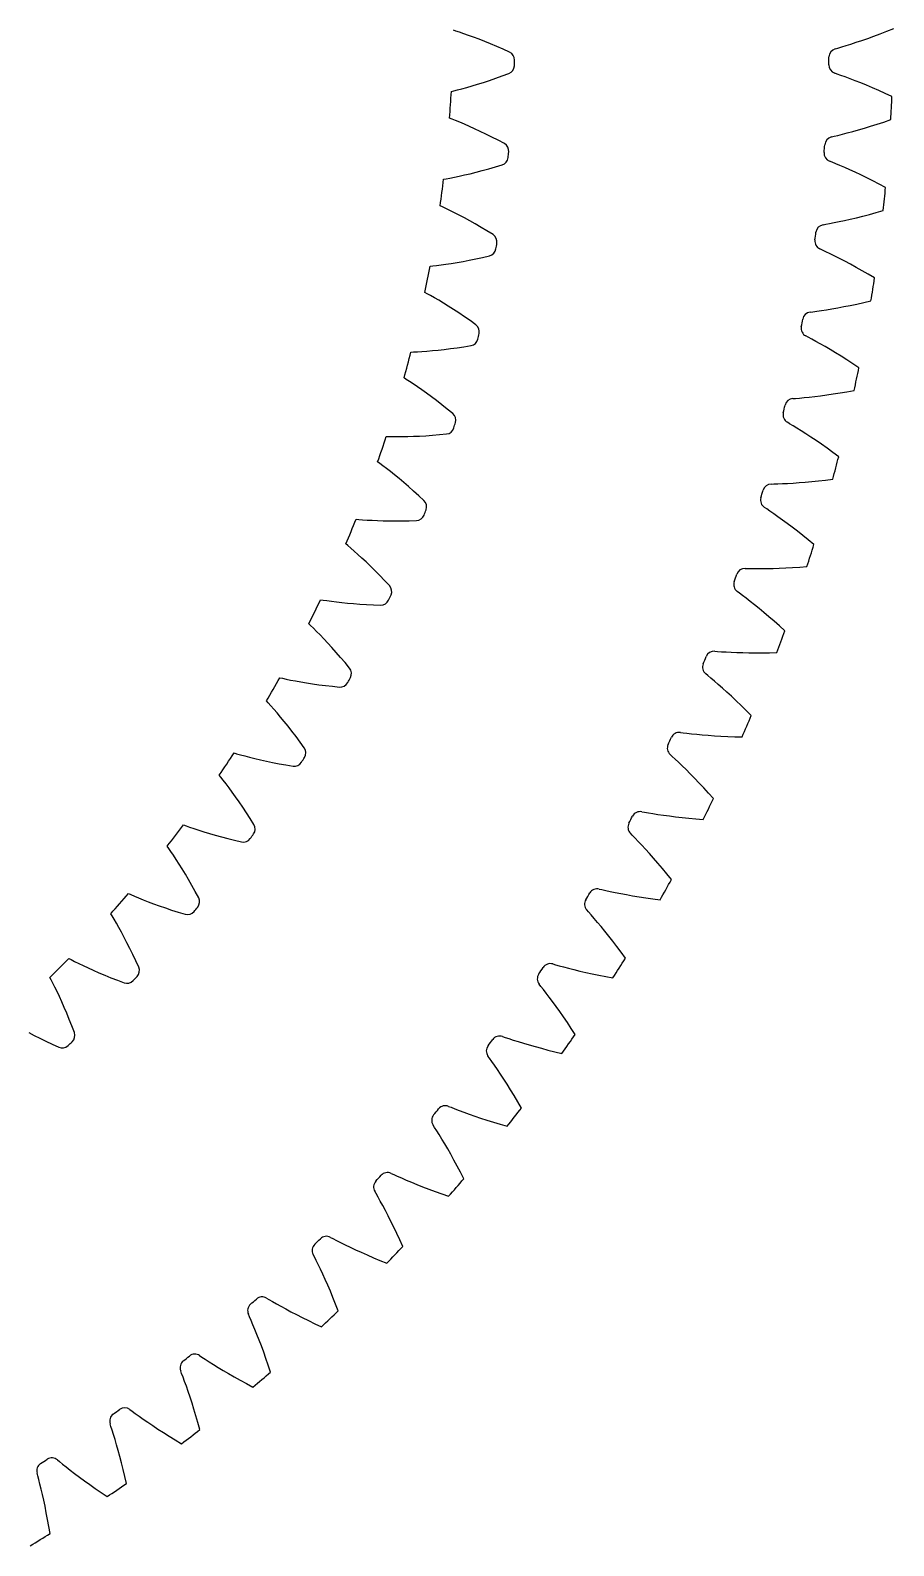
# Model space of a CAD drawing. Header units: millimetres. Extents: x -62 to 62, y -62 to 62.
# Drawn here: x 32.3 to 62.5, y -53.5 to -0.5 of the extents above; entities that cross this region are included whole.
import ezdxf

# ---------------------------------------------------------------- set-up
doc = ezdxf.new("R2010")
doc.units = ezdxf.units.MM

msp = doc.modelspace()

# ---------------------------------------------------------------- linework, layer by layer
at = {"layer": 'thin_ring_external'}
for p, q in [((62.029863, -0.590428), (62.260808, -0.50142)), ((62.260808, -0.50142), (62.498676, -0.406764)), ((60.54507, -1.091153), (60.677562, -1.051751)), ((60.677562, -1.051751), (60.832383, -1.004342)), ((60.832383, -1.004342), (61.003745, -0.95018)), ((61.003745, -0.95018), (61.188548, -0.889822)), ((61.188548, -0.889822), (61.384804, -0.823549)), ((61.384804, -0.823549), (61.591109, -0.751514)), ((61.591109, -0.751514), (61.806405, -0.673795)), ((61.806405, -0.673795), (62.029863, -0.590428)), ((60.454431, -1.118985), (60.54507, -1.091153)), ((60.521807, -2.001737), (60.432707, -1.969314)), ((60.652114, -2.047853), (60.521807, -2.001737)), ((60.804312, -2.103106), (60.652114, -2.047853)), ((60.972686, -2.165947), (60.804312, -2.103106)), ((61.154166, -2.235663), (60.972686, -2.165947)), ((61.346782, -2.31187), (61.154166, -2.235663)), ((61.549139, -2.394345), (61.346782, -2.31187)), ((61.760187, -2.482955), (61.549139, -2.394345)), ((61.979097, -2.577624), (61.760187, -2.482955)), ((62.205195, -2.678307), (61.979097, -2.577624)), ((62.43792, -2.784986), (62.205195, -2.678307)), ((61.918801, -3.756939), (62.153989, -3.67984)), ((62.153989, -3.67984), (62.396381, -3.597453)), ((60.318435, -4.204364), (60.410377, -4.181197)), ((60.410377, -4.181197), (60.544708, -4.148611)), ((60.544708, -4.148611), (60.701748, -4.109169)), ((60.701748, -4.109169), (60.875652, -4.063828)), ((60.875652, -4.063828), (61.063296, -4.012984)), ((61.063296, -4.012984), (61.26268, -3.956819)), ((61.26268, -3.956819), (61.472394, -3.895412)), ((61.472394, -3.895412), (61.691378, -3.828788)), ((61.691378, -3.828788), (61.918801, -3.756939)), ((60.34065, -5.089406), (60.253322, -5.052475)), ((60.468433, -5.142115), (60.34065, -5.089406)), ((60.617611, -5.205067), (60.468433, -5.142115)), ((60.782556, -5.276423), (60.617611, -5.205067)), ((60.960239, -5.355315), (60.782556, -5.276423)), ((61.148713, -5.441257), (60.960239, -5.355315)), ((61.346595, -5.533957), (61.148713, -5.441257)), ((61.552843, -5.633228), (61.346595, -5.533957)), ((61.766633, -5.738951), (61.552843, -5.633228)), ((61.987296, -5.851048), (61.766633, -5.738951)), ((62.21427, -5.969471), (61.987296, -5.851048)), ((61.6462, -6.913649), (61.885018, -6.84866)), ((61.885018, -6.84866), (62.1313, -6.778756)), ((60.025076, -7.278775), (60.118081, -7.260333)), ((60.118081, -7.260333), (60.253901, -7.234649)), ((60.253901, -7.234649), (60.412749, -7.203276)), ((60.412749, -7.203276), (60.588742, -7.166874)), ((60.588742, -7.166874), (60.778737, -7.125678)), ((60.778737, -7.125678), (60.980729, -7.079767)), ((60.980729, -7.079767), (61.193304, -7.029148)), ((61.193304, -7.029148), (61.415405, -6.973792)), ((61.415405, -6.973792), (61.6462, -6.913649)), ((60.002071, -8.163796), (59.916743, -8.122455)), ((60.126996, -8.222961), (60.002071, -8.163796)), ((60.272765, -8.293448), (60.126996, -8.222961)), ((60.433851, -8.373134), (60.272765, -8.293448)), ((60.607275, -8.460995), (60.433851, -8.373134)), ((60.791114, -8.556449), (60.607275, -8.460995)), ((60.984005, -8.659132), (60.791114, -8.556449)), ((61.184915, -8.768805), (60.984005, -8.659132)), ((61.393028, -8.885306), (61.184915, -8.768805)), ((61.607679, -9.008524), (61.393028, -8.885306)), ((61.828311, -9.138381), (61.607679, -9.008524)), ((60.979206, -10.100602), (61.212771, -10.052323)), ((61.212771, -10.052323), (61.454596, -9.999612)), ((61.454596, -9.999612), (61.704126, -9.942375)), ((59.575118, -10.334196), (59.668943, -10.320527)), ((59.668943, -10.320527), (59.805897, -10.301811)), ((59.805897, -10.301811), (59.966141, -10.278591)), ((59.966141, -10.278591), (60.143762, -10.251222)), ((60.143762, -10.251222), (60.335613, -10.219781)), ((60.335613, -10.219781), (60.539686, -10.184244)), ((60.539686, -10.184244), (60.754569, -10.144545)), ((60.754569, -10.144545), (60.979206, -10.100602)), ((59.506953, -11.216888), (59.423847, -11.171244)), ((59.628694, -11.282355), (59.506953, -11.216888)), ((59.770674, -11.360193), (59.628694, -11.282355)), ((59.927481, -11.448), (59.770674, -11.360193)), ((60.096192, -11.544601), (59.927481, -11.448)), ((60.274918, -11.649318), (60.096192, -11.544601)), ((60.462314, -11.761716), (60.274918, -11.649318)), ((60.657362, -11.881505), (60.462314, -11.761716)), ((60.859255, -12.00848), (60.657362, -11.881505)), ((61.067335, -12.142497), (60.859255, -12.00848)), ((61.281048, -12.283451), (61.067335, -12.142497)), ((59.735081, -13.287222), (59.940702, -13.262151)), ((59.940702, -13.262151), (60.157331, -13.233477)), ((60.157331, -13.233477), (60.383919, -13.201061)), ((60.383919, -13.201061), (60.619645, -13.16477)), ((60.619645, -13.16477), (60.863846, -13.124476)), ((60.863846, -13.124476), (61.115973, -13.080055)), ((58.969736, -13.362657), (59.064136, -13.353796)), ((59.064136, -13.353796), (59.201867, -13.342098)), ((59.201867, -13.342098), (59.363087, -13.32709)), ((59.363087, -13.32709), (59.541875, -13.308826)), ((59.541875, -13.308826), (59.735081, -13.287222)), ((58.856589, -14.240717), (58.775922, -14.190889)), ((58.974828, -14.312314), (58.856589, -14.240717)), ((59.112648, -14.397301), (58.974828, -14.312314)), ((59.264768, -14.492999), (59.112648, -14.397301)), ((59.428326, -14.598089), (59.264768, -14.492999)), ((59.601472, -14.711795), (59.428326, -14.598089)), ((59.782885, -14.833615), (59.601472, -14.711795)), ((59.971561, -14.963207), (59.782885, -14.833615)), ((60.166708, -15.100325), (59.971561, -14.963207)), ((60.367673, -15.244792), (60.166708, -15.100325)), ((60.57391, -15.396475), (60.367673, -15.244792)), ((58.210508, -16.356256), (58.305238, -16.352227)), ((58.305238, -16.352227), (58.443387, -16.347576)), ((58.443387, -16.347576), (58.605163, -16.34082)), ((58.605163, -16.34082), (58.784649, -16.331709)), ((58.784649, -16.331709), (58.978706, -16.319999)), ((58.978706, -16.319999), (59.185339, -16.305459)), ((59.185339, -16.305459), (59.40315, -16.287883)), ((59.40315, -16.287883), (59.631098, -16.26708)), ((59.631098, -16.26708), (59.868369, -16.242873)), ((59.868369, -16.242873), (60.114309, -16.2151)), ((60.114309, -16.2151), (60.368375, -16.183611)), ((58.052674, -17.227393), (57.974657, -17.173511)), ((58.167103, -17.304935), (58.052674, -17.227393)), ((58.300405, -17.396847), (58.167103, -17.304935)), ((58.447439, -17.500188), (58.300405, -17.396847)), ((58.605418, -17.613493), (58.447439, -17.500188)), ((58.772532, -17.735891), (58.605418, -17.613493)), ((58.947488, -17.866815), (58.772532, -17.735891)), ((59.129302, -18.005872), (58.947488, -17.866815)), ((59.317192, -18.152776), (59.129302, -18.005872)), ((59.510519, -18.307316), (59.317192, -18.152776)), ((59.708742, -18.469331), (59.510519, -18.307316)), ((57.299415, -19.307183), (57.394228, -19.307996)), ((57.394228, -19.307996), (57.532433, -19.310406)), ((57.532433, -19.310406), (57.694343, -19.311919)), ((57.694343, -19.311919), (57.874061, -19.311985)), ((57.874061, -19.311985), (58.068463, -19.310198)), ((58.068463, -19.310198), (58.275569, -19.306229)), ((58.275569, -19.306229), (58.493993, -19.299797)), ((58.493993, -19.299797), (58.722706, -19.29066)), ((58.722706, -19.29066), (58.960904, -19.278599)), ((58.960904, -19.278599), (59.207941, -19.263421)), ((59.207941, -19.263421), (59.463283, -19.244945)), ((57.097307, -20.169125), (57.022143, -20.11133)), ((57.207628, -20.252408), (57.097307, -20.169125)), ((57.336062, -20.351007), (57.207628, -20.252408)), ((57.477628, -20.461721), (57.336062, -20.351007)), ((57.629615, -20.582944), (57.477628, -20.461721)), ((57.790262, -20.713716), (57.629615, -20.582944)), ((57.958304, -20.853403), (57.790262, -20.713716)), ((58.13278, -21.001561), (57.958304, -20.853403)), ((58.312925, -21.157868), (58.13278, -21.001561)), ((58.498108, -21.322077), (58.312925, -21.157868)), ((58.6878, -21.494002), (58.498108, -21.322077)), ((56.238835, -22.20774), (56.333482, -22.213393)), ((56.333482, -22.213393), (56.471385, -22.222857)), ((56.471385, -22.222857), (56.633006, -22.232635)), ((56.633006, -22.232635), (56.812486, -22.241877)), ((56.812486, -22.241877), (57.006726, -22.250019)), ((57.006726, -22.250019), (57.213764, -22.25663)), ((57.213764, -22.25663), (57.432232, -22.26136)), ((57.432232, -22.26136), (57.661113, -22.263912)), ((57.661113, -22.263912), (57.899616, -22.26403)), ((57.899616, -22.26403), (58.147106, -22.261485)), ((58.147106, -22.261485), (58.403059, -22.256072)), ((55.992979, -23.058238), (55.920864, -22.99668)), ((56.098903, -23.147045), (55.992979, -23.058238)), ((56.222136, -23.252074), (56.098903, -23.147045)), ((56.357864, -23.369872), (56.222136, -23.252074)), ((56.503463, -23.498697), (56.357864, -23.369872)), ((56.657223, -23.637501), (56.503463, -23.498697)), ((56.817914, -23.785586), (56.657223, -23.637501)), ((56.984597, -23.94246), (56.817914, -23.785586)), ((57.156526, -24.107761), (56.984597, -23.94246)), ((57.333083, -24.281212), (57.156526, -24.107761)), ((57.513748, -24.462599), (57.333083, -24.281212)), ((55.031535, -25.05036), (55.12577, -25.060838)), ((55.12577, -25.060838), (55.263009, -25.077331)), ((55.263009, -25.077331), (55.42392, -25.095348)), ((55.42392, -25.095348), (55.602694, -25.113743)), ((55.602694, -25.113743), (55.796265, -25.131792)), ((55.796265, -25.131792), (56.002695, -25.148966)), ((56.002695, -25.148966), (56.220637, -25.164845)), ((56.220637, -25.164845), (56.449089, -25.179081)), ((56.449089, -25.179081), (56.687275, -25.191377)), ((56.687275, -25.191377), (56.934571, -25.201472)), ((56.934571, -25.201472), (57.190467, -25.209135)), ((54.742572, -25.887195), (54.673694, -25.822035)), ((54.843824, -25.981295), (54.742572, -25.887195)), ((54.961532, -26.092479), (54.843824, -25.981295)), ((55.091069, -26.217053), (54.961532, -26.092479)), ((55.2299, -26.353145), (55.091069, -26.217053)), ((55.376372, -26.499619), (55.2299, -26.353145)), ((55.529292, -26.655716), (55.376372, -26.499619)), ((55.687748, -26.820896), (55.529292, -26.655716)), ((55.851012, -26.99476), (55.687748, -26.820896)), ((56.018482, -27.177), (55.851012, -26.99476)), ((56.18965, -27.367375), (56.018482, -27.177)), ((53.680663, -27.827626), (53.77424, -27.842902)), ((53.77424, -27.842902), (53.910458, -27.866381)), ((53.910458, -27.866381), (54.07024, -27.892591)), ((54.07024, -27.892591), (54.247841, -27.92009)), ((54.247841, -27.92009), (54.440238, -27.948)), ((54.440238, -27.948), (54.645522, -27.975692)), ((54.645522, -27.975692), (54.862368, -28.002678)), ((54.862368, -28.002678), (55.089795, -28.02856)), ((55.089795, -28.02856), (55.327043, -28.053002)), ((55.327043, -28.053002), (55.573501, -28.075711)), ((55.573501, -28.075711), (55.828672, -28.09643)), ((53.349348, -28.648615), (53.283887, -28.580023)), ((53.445663, -28.747762), (53.349348, -28.648615)), ((53.557541, -28.864811), (53.445663, -28.747762)), ((53.680547, -28.995837), (53.557541, -28.864811)), ((53.812249, -29.13884), (53.680547, -28.995837)), ((53.95105, -29.292602), (53.812249, -29.13884)), ((54.0958, -29.456303), (53.95105, -29.292602)), ((54.245616, -29.629359), (54.0958, -29.456303)), ((54.399789, -29.811333), (54.245616, -29.629359)), ((54.557735, -30.001886), (54.399789, -29.811333)), ((54.71896, -30.200753), (54.557735, -30.001886)), ((52.189745, -30.532293), (52.282419, -30.552327)), ((52.282419, -30.552327), (52.417261, -30.582731)), ((52.417261, -30.582731), (52.575496, -30.617066)), ((52.575496, -30.617066), (52.751462, -30.653597)), ((52.751462, -30.653597), (52.942182, -30.691294)), ((52.942182, -30.691294), (53.145785, -30.729432)), ((53.145785, -30.729432), (53.36097, -30.767455)), ((53.36097, -30.767455), (53.586779, -30.804916)), ((51.816942, -31.335293), (51.755068, -31.263449)), ((53.586779, -30.804916), (53.822469, -30.84144)), ((53.822469, -30.84144), (54.067446, -30.876704)), ((54.067446, -30.876704), (54.321226, -30.910425)), ((51.908068, -31.439229), (51.816942, -31.335293)), ((52.013824, -31.561838), (51.908068, -31.439229)), ((52.129979, -31.698974), (52.013824, -31.561838)), ((52.254207, -31.848516), (52.129979, -31.698974)), ((52.384977, -32.009164), (52.254207, -31.848516)), ((52.521179, -32.180043), (52.384977, -32.009164)), ((52.661963, -32.360523), (52.521179, -32.180043)), ((52.806643, -32.550131), (52.661963, -32.360523)), ((52.954654, -32.748501), (52.806643, -32.550131)), ((53.105514, -32.95534), (52.954654, -32.748501)), ((50.562669, -33.157304), (50.6542, -33.182045)), ((50.6542, -33.182045), (50.787313, -33.219294)), ((50.787313, -33.219294), (50.943589, -33.261663)), ((50.943589, -33.261663), (51.117459, -33.307132)), ((51.117459, -33.307132), (51.306006, -33.354518)), ((51.306006, -33.354518), (51.507396, -33.403002)), ((51.507396, -33.403002), (51.720359, -33.451963)), ((50.149351, -33.940222), (50.091227, -33.865312)), ((50.235051, -34.048675), (50.149351, -33.940222)), ((51.720359, -33.451963), (51.943961, -33.500906)), ((51.943961, -33.500906), (52.177478, -33.549416)), ((52.177478, -33.549416), (52.420336, -33.597143)), ((52.420336, -33.597143), (52.672063, -33.643778)), ((50.334408, -34.176524), (50.235051, -34.048675)), ((50.44341, -34.319413), (50.334408, -34.176524)), ((50.559841, -34.475102), (50.44341, -34.319413)), ((50.682237, -34.642218), (50.559841, -34.475102)), ((50.809536, -34.819829), (50.682237, -34.642218)), ((50.940921, -35.007261), (50.809536, -34.819829)), ((51.075731, -35.20401), (50.940921, -35.007261)), ((51.213419, -35.409678), (51.075731, -35.20401)), ((51.353521, -35.623951), (51.213419, -35.409678)), ((48.803681, -35.695813), (48.893829, -35.725195)), ((48.893829, -35.725195), (49.024867, -35.769192)), ((49.024867, -35.769192), (49.178775, -35.819485)), ((49.178775, -35.819485), (49.350098, -35.873773)), ((49.350098, -35.873773), (49.535979, -35.930724)), ((49.535979, -35.930724), (49.73463, -35.989428)), ((49.73463, -35.989428), (49.944816, -36.0492)), ((49.944816, -36.0492), (50.165627, -36.109495)), ((48.350926, -36.456605), (48.296703, -36.378824)), ((48.430977, -36.569292), (48.350926, -36.456605)), ((48.523676, -36.702048), (48.430977, -36.569292)), ((50.165627, -36.109495), (50.396362, -36.169866)), ((50.396362, -36.169866), (50.636466, -36.229931)), ((50.636466, -36.229931), (50.885484, -36.289359)), ((48.62524, -36.850315), (48.523676, -36.702048)), ((48.733569, -37.011747), (48.62524, -36.850315)), ((48.847272, -37.184894), (48.733569, -37.011747)), ((48.965337, -37.368773), (48.847272, -37.184894)), ((49.086979, -37.56267), (48.965337, -37.368773)), ((49.211568, -37.766045), (49.086979, -37.56267)), ((46.91737, -38.141194), (47.005901, -38.175141)), ((47.005901, -38.175141), (47.134521, -38.225772)), ((49.338575, -37.978476), (49.211568, -37.766045)), ((49.467553, -38.199623), (49.338575, -37.978476)), ((47.134521, -38.225772), (47.28566, -38.283858)), ((47.28566, -38.283858), (47.453987, -38.346823)), ((47.453987, -38.346823), (47.636718, -38.413191)), ((47.636718, -38.413191), (47.832113, -38.481962)), ((47.832113, -38.481962), (48.038972, -38.552387)), ((48.038972, -38.552387), (48.256416, -38.623879)), ((48.256416, -38.623879), (48.483768, -38.695953)), ((48.483768, -38.695953), (48.720492, -38.768199)), ((46.426359, -38.877876), (46.376178, -38.797428)), ((46.500552, -38.994504), (46.426359, -38.877876)), ((46.586352, -39.13182), (46.500552, -38.994504)), ((46.680212, -39.28508), (46.586352, -39.13182)), ((48.720492, -38.768199), (48.96615, -38.840264)), ((46.780157, -39.451832), (46.680212, -39.28508)), ((46.884871, -39.63056), (46.780157, -39.451832)), ((46.993393, -39.820227), (46.884871, -39.63056)), ((47.104976, -40.020082), (46.993393, -39.820227)), ((47.219017, -40.229553), (47.104976, -40.020082)), ((47.335012, -40.448192), (47.219017, -40.229553)), ((44.908657, -40.48707), (44.995339, -40.525493)), ((44.995339, -40.525493), (45.121206, -40.582625)), ((45.121206, -40.582625), (45.269182, -40.648353)), ((45.269182, -40.648353), (45.434075, -40.71983)), ((45.434075, -40.71983), (45.613178, -40.795443)), ((45.613178, -40.795443), (45.804807, -40.8741)), ((47.45253, -40.675636), (47.335012, -40.448192)), ((44.380671, -41.19772), (44.334663, -41.114815)), ((44.448812, -41.317984), (44.380671, -41.19772)), ((44.527488, -41.459501), (44.448812, -41.317984)), ((45.804807, -40.8741), (46.0078, -40.954996)), ((46.0078, -40.954996), (46.22131, -41.037498)), ((46.22131, -41.037498), (46.444686, -41.121086)), ((46.444686, -41.121086), (46.677412, -41.205326)), ((46.677412, -41.205326), (46.91907, -41.28984)), ((44.613401, -41.617354), (44.527488, -41.459501)), ((44.704701, -41.788992), (44.613401, -41.617354)), ((44.800152, -41.972833), (44.704701, -41.788992)), ((44.898848, -42.167794), (44.800152, -41.972833)), ((45.000081, -42.373086), (44.898848, -42.167794)), ((45.103278, -42.588107), (45.000081, -42.373086)), ((42.782782, -42.72732), (42.867389, -42.770118)), ((42.867389, -42.770118), (42.990175, -42.833603)), ((42.990175, -42.833603), (43.134602, -42.906801)), ((43.134602, -42.906801), (43.29563, -42.986605)), ((45.207958, -42.812383), (45.103278, -42.588107)), ((45.313709, -43.045531), (45.207958, -42.812383)), ((42.219199, -43.410083), (42.177484, -43.324937)), ((42.28111, -43.53367), (42.219199, -43.410083)), ((43.29563, -42.986605), (43.470639, -43.071263)), ((43.470639, -43.071263), (43.658001, -43.159603)), ((43.658001, -43.159603), (43.856599, -43.250759)), ((43.856599, -43.250759), (44.065618, -43.344054)), ((44.065618, -43.344054), (44.284434, -43.438939)), ((44.284434, -43.438939), (44.512555, -43.534952)), ((42.352458, -43.67902), (42.28111, -43.53367)), ((42.430199, -43.841053), (42.352458, -43.67902)), ((42.512616, -44.017129), (42.430199, -43.841053)), ((42.598555, -44.205604), (42.512616, -44.017129)), ((44.512555, -43.534952), (44.749583, -43.631696)), ((42.687167, -44.405351), (42.598555, -44.205604)), ((42.777786, -44.615544), (42.687167, -44.405351)), ((40.545292, -44.856099), (40.627603, -44.903162)), ((40.627603, -44.903162), (40.746988, -44.972833)), ((40.746988, -44.972833), (40.887489, -45.05331)), ((40.887489, -45.05331), (41.044231, -45.141232)), ((42.869869, -44.835554), (42.777786, -44.615544)), ((42.962961, -45.064882), (42.869869, -44.835554)), ((43.05667, -45.303126), (42.962961, -45.064882)), ((39.947582, -45.509194), (39.910269, -45.422029)), ((40.003102, -45.635781), (39.947582, -45.509194)), ((41.044231, -45.141232), (41.21469, -45.234716)), ((41.21469, -45.234716), (41.397297, -45.332507)), ((41.397297, -45.332507), (41.590982, -45.433685)), ((41.590982, -45.433685), (41.794964, -45.537531)), ((41.794964, -45.537531), (42.00865, -45.643465)), ((40.066935, -45.784585), (40.003102, -45.635781)), ((40.136301, -45.950376), (40.066935, -45.784585)), ((40.20962, -46.130431), (40.136301, -45.950376)), ((40.285824, -46.323048), (40.20962, -46.130431)), ((42.00865, -45.643465), (42.231571, -45.751001)), ((42.231571, -45.751001), (42.463349, -45.859721)), ((40.364121, -46.527059), (40.285824, -46.323048)), ((40.443889, -46.741605), (40.364121, -46.527059)), ((38.202024, -46.867853), (38.281825, -46.919058)), ((38.281825, -46.919058), (38.397496, -46.994734)), ((38.397496, -46.994734), (38.533705, -47.08228)), ((38.533705, -47.08228), (38.685753, -47.17809)), ((38.685753, -47.17809), (38.851216, -47.280156)), ((40.524618, -46.966029), (40.443889, -46.741605)), ((40.605878, -47.199812), (40.524618, -46.966029)), ((40.6873, -47.44253), (40.605878, -47.199812)), ((37.571746, -47.489578), (37.538933, -47.400621)), ((37.62073, -47.618834), (37.571746, -47.489578)), ((37.676882, -47.770703), (37.62073, -47.618834)), ((38.851216, -47.280156), (39.028592, -47.387144)), ((39.028592, -47.387144), (39.216858, -47.498079)), ((39.216858, -47.498079), (39.415271, -47.612206)), ((39.415271, -47.612206), (39.623269, -47.728912)), ((39.623269, -47.728912), (39.840409, -47.84769)), ((37.737692, -47.93982), (37.676882, -47.770703)), ((37.801721, -48.123383), (37.737692, -47.93982)), ((37.867991, -48.319641), (37.801721, -48.123383)), ((39.840409, -47.84769), (40.066333, -47.968103)), ((35.759092, -48.757335), (35.836173, -48.812547)), ((37.935769, -48.527383), (37.867991, -48.319641)), ((38.004478, -48.745722), (37.935769, -48.527383)), ((38.073642, -48.973976), (38.004478, -48.745722)), ((35.09789, -49.346066), (35.069661, -49.25555)), ((35.836173, -48.812547), (35.94783, -48.894031)), ((35.94783, -48.894031), (36.07939, -48.988418)), ((36.07939, -48.988418), (36.226349, -49.091867)), ((36.226349, -49.091867), (36.386384, -49.202248)), ((36.386384, -49.202248), (36.558065, -49.318153)), ((36.558065, -49.318153), (36.740421, -49.438557)), ((38.14286, -49.211603), (38.073642, -48.973976)), ((38.211782, -49.458161), (38.14286, -49.211603)), ((35.14021, -49.477655), (35.09789, -49.346066)), ((35.188534, -49.632193), (35.14021, -49.477655)), ((35.240629, -49.804194), (35.188534, -49.632193)), ((35.295203, -49.990788), (35.240629, -49.804194)), ((36.740421, -49.438557), (36.932749, -49.562665)), ((36.932749, -49.562665), (37.134516, -49.689841)), ((37.134516, -49.689841), (37.345308, -49.819551)), ((37.345308, -49.819551), (37.564789, -49.951342)), ((35.351365, -50.190172), (35.295203, -49.990788)), ((35.408447, -50.401104), (35.351365, -50.190172)), ((33.222867, -50.519614), (33.29703, -50.57869)), ((33.29703, -50.57869), (33.40438, -50.665769)), ((33.40438, -50.665769), (33.530949, -50.76675)), ((33.530949, -50.76675), (33.672434, -50.877568)), ((33.672434, -50.877568), (33.826624, -50.995977)), ((35.465918, -50.622667), (35.408447, -50.401104)), ((35.523337, -50.854155), (35.465918, -50.622667)), ((35.580331, -51.095006), (35.523337, -50.854155)), ((32.532467, -51.073816), (32.508897, -50.981976)), ((32.568013, -51.207394), (32.532467, -51.073816)), ((32.608383, -51.364198), (32.568013, -51.207394)), ((32.651628, -51.538635), (32.608383, -51.364198)), ((33.826624, -50.995977), (33.992163, -51.120497)), ((33.992163, -51.120497), (34.168133, -51.250055)), ((34.168133, -51.250055), (34.353873, -51.383822)), ((34.353873, -51.383822), (34.548884, -51.521133)), ((35.636574, -51.344762), (35.580331, -51.095006)), ((32.696603, -51.727771), (32.651628, -51.538635)), ((32.742511, -51.929764), (32.696603, -51.727771)), ((32.788748, -52.143335), (32.742511, -51.929764)), ((34.548884, -51.521133), (34.752777, -51.661437)), ((34.752777, -51.661437), (34.965243, -51.804264)), ((32.834831, -52.367543), (32.788748, -52.143335)), ((32.880356, -52.601661), (32.834831, -52.367543)), ((32.924977, -52.845109), (32.880356, -52.601661)), ((32.968394, -53.09741), (32.924977, -52.845109))]:
    msp.add_line(p, q, dxfattribs=at)
for centre, radius, start, end in [((0, 0), 60.25, 358.405945, 358.667226), ((60.533619, -1.408345), 0.3, 105.305266, 178.667226), ((60.526568, -1.684375), 0.3, 178.405945, 251.767905), ((0, 0), 62.5, 356.700274, 357.446067), ((60.382746, -4.49739), 0.3, 102.378436, 175.740397), ((60.361609, -4.7727), 0.3, 175.479116, 248.841076), ((0, 0), 60.25, 355.479116, 355.740397), ((0, 0), 62.5, 353.773445, 354.519238), ((60.07434, -7.574702), 0.3, 99.451607, 172.813567), ((60.039174, -7.848574), 0.3, 172.552286, 245.914247), ((0, 0), 60.25, 352.552286, 352.813567), ((0, 0), 62.5, 350.846616, 351.592408), ((0, 0), 60.25, 349.625457, 349.886738), ((59.609208, -10.632253), 0.3, 96.524778, 169.886738), ((59.560103, -10.903972), 0.3, 169.625457, 242.987417), ((0, 0), 62.5, 347.919787, 348.665579), ((0, 0), 60.25, 346.698628, 346.959909), ((58.988562, -13.662065), 0.3, 93.597949, 166.959909), ((58.925647, -13.930923), 0.3, 166.698628, 240.060588), ((0, 0), 62.5, 344.992957, 345.73875), ((58.214022, -16.656235), 0.3, 90.671119, 164.033079), ((58.137461, -16.921529), 0.3, 163.771799, 237.133759), ((0, 0), 60.25, 343.771799, 344.033079), ((0, 0), 62.5, 342.066128, 342.811921), ((0, 0), 60.25, 340.844969, 341.10625), ((57.287608, -19.60695), 0.3, 87.74429, 161.10625), ((57.1976, -19.867989), 0.3, 160.844969, 234.206929), ((0, 0), 62.5, 339.139299, 339.885091), ((56.211737, -22.506514), 0.3, 84.817461, 158.179421), ((56.108518, -22.762616), 0.3, 157.91814, 231.2801), ((0, 0), 60.25, 337.91814, 338.179421), ((0, 0), 62.5, 336.21247, 336.958262), ((0, 0), 60.25, 334.991311, 335.252592), ((54.989216, -25.34736), 0.3, 81.890632, 155.252592), ((54.873055, -25.597858), 0.3, 154.991311, 228.353271), ((0, 0), 62.5, 333.28564, 334.031433), ((0, 0), 60.25, 332.064482, 332.325762), ((53.623234, -28.122078), 0.3, 78.963802, 152.325762), ((53.494434, -28.366318), 0.3, 152.064482, 225.426442), ((0, 0), 62.5, 330.358811, 331.104604), ((0, 0), 60.25, 329.137652, 329.398933), ((52.117356, -30.823428), 0.3, 76.036973, 149.398933), ((51.976253, -31.060773), 0.3, 149.137652, 222.499612), ((0, 0), 60.25, 326.210823, 326.472104), ((50.475509, -33.444364), 0.3, 73.110144, 146.472104), ((0, 0), 62.5, 327.431982, 328.177774), ((50.322471, -33.674194), 0.3, 146.210823, 219.572783), ((48.537404, -36.199764), 0.3, 143.283994, 216.645954), ((0, 0), 60.25, 323.283994, 323.545275), ((48.701978, -35.978047), 0.3, 70.183314, 143.545275), ((0, 0), 62.5, 324.505153, 325.250945), ((46.801388, -38.417868), 0.3, 67.256485, 140.618445), ((46.625709, -38.630892), 0.3, 140.357164, 213.719125), ((0, 0), 60.25, 320.357164, 320.618445), ((0, 0), 62.5, 321.578323, 322.324116), ((44.592372, -40.961236), 0.3, 137.430335, 210.792295), ((0, 0), 60.25, 317.430335, 317.691616), ((44.778699, -40.75746), 0.3, 64.329656, 137.691616), ((0, 0), 62.5, 318.651494, 319.397286), ((42.442698, -43.184718), 0.3, 134.503506, 207.865466), ((0, 0), 60.25, 314.503506, 314.764787), ((42.639188, -42.990722), 0.3, 61.402827, 134.764787), ((0, 0), 62.5, 315.724665, 316.470457), ((40.182297, -45.295535), 0.3, 131.576677, 204.938637), ((0, 0), 60.25, 311.576677, 311.837958), ((40.388436, -45.111825), 0.3, 58.475997, 131.837958), ((0, 0), 62.5, 312.797835, 313.543628), ((37.817065, -47.288182), 0.3, 128.649847, 202.011807), ((0, 0), 60.25, 308.649847, 308.911128), ((38.032315, -47.115237), 0.3, 55.549168, 128.911128), ((0, 0), 62.5, 309.871006, 310.616799), ((0, 0), 60.25, 305.723018, 305.984299), ((35.576972, -48.99573), 0.3, 52.622339, 125.984299), ((35.353172, -49.157459), 0.3, 125.723018, 199.084978), ((0, 0), 62.5, 306.944177, 307.689969), ((32.797047, -50.89849), 0.3, 122.796189, 196.158149), ((0, 0), 60.25, 302.796189, 303.05747), ((33.028813, -50.748399), 0.3, 49.69551, 123.05747), ((0, 0), 62.5, 304.017348, 304.76314), ((0, 0), 62.5, 301.090518, 301.836311)]:
    msp.add_arc(centre, radius, start, end, dxfattribs=at)
at = {"layer": 'thin_ring_internal'}
for p, q in [((47.171451, -0.49692), (47.083885, -0.469406)), ((47.299458, -0.538292), (47.171451, -0.49692)), ((47.448988, -0.588316), (47.299458, -0.538292)), ((47.614431, -0.645748), (47.448988, -0.588316)), ((47.792773, -0.710052), (47.614431, -0.645748)), ((47.982079, -0.78097), (47.792773, -0.710052)), ((48.180977, -0.85837), (47.982079, -0.78097)), ((48.38843, -0.942194), (48.180977, -0.85837)), ((48.603622, -1.032422), (48.38843, -0.942194)), ((48.825885, -1.12906), (48.603622, -1.032422)), ((49.054687, -1.231065), (48.825885, -1.12906)), ((48.567082, -2.148618), (48.79519, -2.066723)), ((48.79519, -2.066723), (49.030173, -1.979901)), ((47.013775, -2.611033), (47.102953, -2.589305)), ((47.102953, -2.589305), (47.233392, -2.556393)), ((47.233392, -2.556393), (47.385874, -2.516255)), ((47.385874, -2.516255), (47.554719, -2.469768)), ((47.554719, -2.469768), (47.736885, -2.417265)), ((47.736885, -2.417265), (47.930424, -2.358881)), ((47.930424, -2.358881), (48.133958, -2.294654)), ((48.133958, -2.294654), (48.34645, -2.224578)), ((48.34645, -2.224578), (48.567082, -2.148618)), ((47.037953, -3.581016), (46.952374, -3.547834)), ((47.16298, -3.630672), (47.037953, -3.581016)), ((47.308919, -3.690369), (47.16298, -3.630672)), ((47.470251, -3.758498), (47.308919, -3.690369)), ((47.644005, -3.834329), (47.470251, -3.758498)), ((47.828268, -3.917476), (47.644005, -3.834329)), ((48.021678, -4.007719), (47.828268, -3.917476)), ((48.223205, -4.104931), (48.021678, -4.007719)), ((48.432035, -4.20904), (48.223205, -4.104931)), ((48.647501, -4.320009), (48.432035, -4.20904)), ((48.869142, -4.436759), (48.647501, -4.320009)), ((48.32257, -5.320457), (48.555545, -5.253656)), ((48.555545, -5.253656), (48.795704, -5.182389)), ((46.742345, -5.68029), (46.832754, -5.664442)), ((46.832754, -5.664442), (46.965066, -5.640132)), ((46.965066, -5.640132), (47.119846, -5.610052)), ((47.119846, -5.610052), (47.29137, -5.574707)), ((47.29137, -5.574707), (47.47658, -5.534231)), ((47.47658, -5.534231), (47.673523, -5.48863)), ((47.673523, -5.48863), (47.880822, -5.437853)), ((47.880822, -5.437853), (48.097442, -5.381824)), ((48.097442, -5.381824), (48.32257, -5.320457)), ((46.703032, -6.649778), (46.619806, -6.61107)), ((46.824544, -6.707505), (46.703032, -6.649778)), ((46.966265, -6.776619), (46.824544, -6.707505)), ((47.122796, -6.855153), (46.966265, -6.776619)), ((47.291219, -6.942186), (47.122796, -6.855153)), ((47.469649, -7.037206), (47.291219, -6.942186)), ((47.656742, -7.139906), (47.469649, -7.037206)), ((47.85148, -7.250091), (47.656742, -7.139906)), ((48.053054, -7.367635), (47.85148, -7.250091)), ((48.260801, -7.492458), (48.053054, -7.367635)), ((48.474331, -7.623454), (48.260801, -7.492458)), ((47.642473, -8.516025), (47.871133, -8.469512)), ((47.871133, -8.469512), (48.107979, -8.418092)), ((48.107979, -8.418092), (48.352284, -8.362685)), ((46.270757, -8.725224), (46.362009, -8.715322)), ((46.362009, -8.715322), (46.495628, -8.699718)), ((46.495628, -8.699718), (46.652044, -8.679826)), ((46.652044, -8.679826), (46.825512, -8.655775)), ((46.825512, -8.655775), (47.012973, -8.627499)), ((47.012973, -8.627499), (47.212476, -8.594876)), ((47.212476, -8.594876), (47.422653, -8.557765)), ((47.422653, -8.557765), (47.642473, -8.516025)), ((46.16812, -9.690065), (46.087604, -9.645996)), ((46.285597, -9.755615), (46.16812, -9.690065)), ((46.422494, -9.833851), (46.285597, -9.755615)), ((46.573554, -9.922454), (46.422494, -9.833851)), ((46.735924, -10.020316), (46.573554, -9.922454)), ((46.907757, -10.126803), (46.735924, -10.020316)), ((47.087733, -10.241519), (46.907757, -10.126803)), ((47.274847, -10.364204), (47.087733, -10.241519)), ((47.468302, -10.49468), (47.274847, -10.364204)), ((47.667441, -10.632824), (47.468302, -10.49468)), ((47.871946, -10.777505), (47.667441, -10.632824)), ((46.348049, -11.683822), (46.549259, -11.664317)), ((46.549259, -11.664317), (46.761412, -11.641032)), ((46.761412, -11.641032), (46.983492, -11.613758)), ((46.983492, -11.613758), (47.214705, -11.5823)), ((47.214705, -11.5823), (47.454406, -11.54648)), ((47.454406, -11.54648), (47.701812, -11.50717)), ((45.601031, -11.732795), (45.692735, -11.728882)), ((45.692735, -11.728882), (45.827088, -11.722051)), ((45.827088, -11.722051), (45.984471, -11.712432)), ((45.984471, -11.712432), (46.15914, -11.699777)), ((46.15914, -11.699777), (46.348049, -11.683822)), ((45.43551, -12.688857), (45.358049, -12.639617)), ((45.548448, -12.76195), (45.43551, -12.688857)), ((45.679936, -12.848972), (45.548448, -12.76195)), ((45.824877, -12.947266), (45.679936, -12.848972)), ((45.980499, -13.055537), (45.824877, -12.947266)), ((46.145, -13.173035), (45.980499, -13.055537)), ((46.317087, -13.299276), (46.145, -13.173035)), ((46.495777, -13.433937), (46.317087, -13.299276)), ((46.680284, -13.576786), (46.495777, -13.433937)), ((46.869961, -13.727658), (46.680284, -13.576786)), ((47.064566, -13.885404), (46.869961, -13.727658)), ((44.736034, -14.690124), (44.827798, -14.692218)), ((44.827798, -14.692218), (44.96231, -14.694188)), ((44.96231, -14.694188), (45.119985, -14.694883)), ((45.119985, -14.694883), (45.295108, -14.693679)), ((45.295108, -14.693679), (45.484655, -14.690114)), ((45.484655, -14.690114), (45.686711, -14.68381)), ((45.686711, -14.68381), (45.899933, -14.674451)), ((45.899933, -14.674451), (46.123321, -14.66176)), ((46.123321, -14.66176), (46.356096, -14.645491)), ((46.356096, -14.645491), (46.597627, -14.625425)), ((46.597627, -14.625425), (46.847074, -14.60238)), ((44.508338, -15.633314), (44.434263, -15.579113)), ((44.616254, -15.713637), (44.508338, -15.633314)), ((44.741769, -15.809072), (44.616254, -15.713637)), ((44.87997, -15.916635), (44.741769, -15.809072)), ((45.028178, -16.034853), (44.87997, -15.916635)), ((45.184642, -16.162858), (45.028178, -16.034853)), ((45.348105, -16.300084), (45.184642, -16.162858)), ((45.517604, -16.446143), (45.348105, -16.300084)), ((45.692373, -16.600754), (45.517604, -16.446143)), ((45.871777, -16.763708), (45.692373, -16.600754)), ((46.055649, -16.933845), (45.871777, -16.763708)), ((43.679471, -17.584548), (43.770901, -17.592639)), ((43.770901, -17.592639), (43.904997, -17.603402)), ((43.904997, -17.603402), (44.062288, -17.614408)), ((44.062288, -17.614408), (44.237115, -17.624661)), ((44.237115, -17.624661), (44.42649, -17.6335)), ((44.42649, -17.6335), (44.628525, -17.640425)), ((44.628525, -17.640425), (44.841902, -17.645031)), ((44.841902, -17.645031), (45.065642, -17.646977)), ((45.065642, -17.646977), (45.298983, -17.645968)), ((45.298983, -17.645968), (45.541309, -17.641742)), ((45.541309, -17.641742), (45.79173, -17.635061)), ((43.390575, -18.510827), (43.320203, -18.451897)), ((43.493006, -18.598036), (43.390575, -18.510827)), ((43.61201, -18.701475), (43.493006, -18.598036)), ((43.742881, -18.817847), (43.61201, -18.701475)), ((43.88304, -18.945505), (43.742881, -18.817847)), ((44.030797, -19.083469), (43.88304, -18.945505)), ((44.184934, -19.231092), (44.030797, -19.083469)), ((44.344519, -19.387924), (44.184934, -19.231092)), ((44.508801, -19.553634), (44.344519, -19.387924)), ((44.677164, -19.727973), (44.508801, -19.553634)), ((44.849514, -19.909771), (44.677164, -19.727973)), ((42.435865, -20.403673), (42.52657, -20.417726)), ((42.52657, -20.417726), (42.659675, -20.437236)), ((42.659675, -20.437236), (42.81591, -20.458506)), ((42.81591, -20.458506), (42.989692, -20.480171)), ((42.989692, -20.480171), (43.178083, -20.501377)), ((43.178083, -20.501377), (43.379233, -20.5215)), ((43.379233, -20.5215), (43.591852, -20.540052)), ((43.591852, -20.540052), (43.814986, -20.556628)), ((43.814986, -20.556628), (44.047892, -20.570882)), ((44.047892, -20.570882), (44.289976, -20.582513)), ((44.289976, -20.582513), (44.540298, -20.592225)), ((42.087007, -21.309073), (42.02064, -21.245667)), ((42.183514, -21.402795), (42.087007, -21.309073)), ((42.295499, -21.513796), (42.183514, -21.402795)), ((42.418478, -21.638478), (42.295499, -21.513796)), ((42.549987, -21.775029), (42.418478, -21.638478)), ((42.688405, -21.922361), (42.549987, -21.775029)), ((42.832557, -22.07975), (42.688405, -21.922361)), ((42.981543, -22.246683), (42.832557, -22.07975)), ((43.134636, -22.422783), (42.981543, -22.246683)), ((43.291235, -22.60776), (43.134636, -22.422783)), ((43.451326, -22.800442), (43.291235, -22.60776)), ((41.010543, -23.135425), (41.100135, -23.15538)), ((41.100135, -23.15538), (41.231678, -23.183555)), ((41.231678, -23.183555), (41.386188, -23.214997)), ((41.386188, -23.214997), (41.55818, -23.247982)), ((41.55818, -23.247982), (41.744782, -23.281463)), ((41.744782, -23.281463), (41.944184, -23.3147)), ((41.944184, -23.3147), (42.155135, -23.347118)), ((42.155135, -23.347118), (42.376707, -23.378251)), ((42.376707, -23.378251), (42.608183, -23.407708)), ((42.608183, -23.407708), (42.848987, -23.435148)), ((42.848987, -23.435148), (43.098138, -23.46121)), ((40.603215, -24.01607), (40.541137, -23.948459)), ((40.693387, -24.115903), (40.603215, -24.01607)), ((40.797871, -24.233991), (40.693387, -24.115903)), ((40.912433, -24.366449), (40.797871, -24.233991)), ((41.034729, -24.51131), (40.912433, -24.366449)), ((41.163215, -24.667379), (41.034729, -24.51131)), ((41.296765, -24.833859), (41.163215, -24.667379)), ((41.434513, -25.010179), (41.296765, -24.833859)), ((41.575761, -25.195915), (41.434513, -25.010179)), ((41.719927, -25.390738), (41.575761, -25.195915)), ((41.867073, -25.593477), (41.719927, -25.390738)), ((39.409607, -25.768108), (39.497702, -25.79388)), ((39.497702, -25.79388), (39.627121, -25.830598)), ((39.627121, -25.830598), (39.779243, -25.872078)), ((39.779243, -25.872078), (39.94871, -25.916241)), ((39.94871, -25.916241), (40.132722, -25.961855)), ((40.132722, -25.961855), (40.329524, -26.008062)), ((40.329524, -26.008062), (40.537903, -26.054208)), ((40.537903, -26.054208), (40.756964, -26.099766)), ((40.756964, -26.099766), (40.986018, -26.144299)), ((40.986018, -26.144299), (41.224512, -26.187429)), ((41.224512, -26.187429), (41.471425, -26.229731)), ((38.945554, -26.620227), (38.888031, -26.548701)), ((39.029003, -26.725744), (38.945554, -26.620227)), ((39.125541, -26.850413), (39.029003, -26.725744)), ((39.231194, -26.99008), (39.125541, -26.850413)), ((39.343755, -27.142629), (39.231194, -26.99008)), ((39.461757, -27.306767), (39.343755, -27.142629)), ((39.584133, -27.481625), (39.461757, -27.306767)), ((39.710055, -27.666577), (39.584133, -27.481625)), ((39.838852, -27.861153), (39.710055, -27.666577)), ((39.969968, -28.064988), (39.838852, -27.861153)), ((40.103539, -28.276917), (39.969968, -28.064988)), ((37.639913, -28.290448), (37.726134, -28.321927)), ((37.726134, -28.321927), (37.852874, -28.36703)), ((37.852874, -28.36703), (38.001958, -28.418371)), ((38.001958, -28.418371), (38.168174, -28.473523)), ((38.168174, -28.473523), (38.348808, -28.531075)), ((38.348808, -28.531075), (38.542167, -28.590054)), ((38.542167, -28.590054), (38.747082, -28.649729)), ((37.121123, -29.110393), (37.068401, -29.035257)), ((37.197492, -29.221141), (37.121123, -29.110393)), ((38.747082, -28.649729), (38.962694, -28.709518)), ((38.962694, -28.709518), (39.188345, -28.768936)), ((39.188345, -28.768936), (39.423508, -28.827572)), ((39.423508, -28.827572), (39.667125, -28.885932)), ((37.285669, -29.351857), (37.197492, -29.221141)), ((37.381962, -29.498135), (37.285669, -29.351857)), ((37.484304, -29.657719), (37.381962, -29.498135)), ((37.591318, -29.829224), (37.484304, -29.657719)), ((37.701996, -30.011711), (37.591318, -29.829224)), ((37.815552, -30.204503), (37.701996, -30.011711)), ((37.931348, -30.407086), (37.815552, -30.204503)), ((35.709039, -30.691644), (35.793016, -30.728695)), ((35.793016, -30.728695), (35.916536, -30.781991)), ((38.048851, -30.61906), (37.931348, -30.407086)), ((38.168275, -30.839271), (38.048851, -30.61906)), ((35.916536, -30.781991), (36.061942, -30.842972)), ((36.061942, -30.842972), (36.224195, -30.908877)), ((36.224195, -30.908877), (36.400679, -30.978119)), ((36.400679, -30.978119), (36.589766, -31.049619)), ((36.589766, -31.049619), (36.790339, -31.122569)), ((36.790339, -31.122569), (37.00158, -31.19633)), ((37.00158, -31.19633), (37.222861, -31.270379)), ((37.222861, -31.270379), (37.453686, -31.344271)), ((35.137733, -31.475903), (35.090038, -31.39748)), ((35.206695, -31.591409), (35.137733, -31.475903)), ((35.286134, -31.727612), (35.206695, -31.591409)), ((35.372654, -31.879874), (35.286134, -31.727612)), ((37.453686, -31.344271), (37.692964, -31.418439)), ((35.464339, -32.04581), (35.372654, -31.879874)), ((35.559908, -32.223947), (35.464339, -32.04581)), ((35.658414, -32.413282), (35.559908, -32.223947)), ((35.759117, -32.613088), (35.658414, -32.413282)), ((35.861415, -32.822811), (35.759117, -32.613088)), ((35.964803, -33.042016), (35.861415, -32.822811)), ((33.625254, -32.961414), (33.706628, -33.003878)), ((33.706628, -33.003878), (33.826397, -33.065138)), ((33.826397, -33.065138), (33.967504, -33.135499)), ((33.967504, -33.135499), (34.125099, -33.211874)), ((34.125099, -33.211874), (34.296676, -33.292511)), ((34.296676, -33.292511), (34.480682, -33.376224)), ((34.480682, -33.376224), (34.676055, -33.462136)), ((36.069569, -33.269566), (35.964803, -33.042016)), ((33.003878, -33.706628), (32.961414, -33.625254)), ((33.065138, -33.826397), (33.003878, -33.706628)), ((33.135499, -33.967504), (33.065138, -33.826397)), ((34.676055, -33.462136), (34.882019, -33.549556)), ((34.882019, -33.549556), (35.097983, -33.637919)), ((35.097983, -33.637919), (35.323481, -33.726748)), ((35.323481, -33.726748), (35.557396, -33.816408)), ((33.211874, -34.125099), (33.135499, -33.967504)), ((33.292511, -34.296676), (33.211874, -34.125099)), ((33.376224, -34.480682), (33.292511, -34.296676)), ((33.462136, -34.676055), (33.376224, -34.480682)), ((33.549556, -34.882019), (33.462136, -34.676055)), ((33.637919, -35.097983), (33.549556, -34.882019)), ((33.726748, -35.323481), (33.637919, -35.097983)), ((33.816408, -35.557396), (33.726748, -35.323481)), ((32.223947, -35.559908), (32.413282, -35.658414)), ((32.413282, -35.658414), (32.613088, -35.759117)), ((32.613088, -35.759117), (32.822811, -35.861415)), ((32.822811, -35.861415), (33.042016, -35.964803)), ((33.042016, -35.964803), (33.269566, -36.069569))]:
    msp.add_line(p, q, dxfattribs=at)
for centre, radius, start, end in [((48.926935, -1.502504), 0.3, 358.241049, 64.796133), ((0, 0), 49.25, 358.008951, 358.241049), ((48.920447, -1.700688), 0.3, 291.453867, 358.008951), ((0, 0), 47.086224, 355.678805, 356.821195), ((48.72391, -4.699262), 0.3, 354.491049, 61.046133), ((0, 0), 49.25, 354.258951, 354.491049), ((48.704475, -4.896597), 0.3, 287.703867, 354.258951), ((0, 0), 47.086224, 351.928805, 353.071195), ((48.312242, -7.875896), 0.3, 350.741049, 57.296133), ((0, 0), 49.25, 350.508951, 350.741049), ((48.279942, -8.071538), 0.3, 283.953867, 350.508951), ((0, 0), 47.086224, 348.178805, 349.321195), ((47.693694, -11.018805), 0.3, 346.991049, 53.546133), ((0, 0), 49.25, 346.758951, 346.991049), ((47.648667, -11.211915), 0.3, 280.203867, 346.758951), ((0, 0), 47.086224, 344.428805, 345.571195), ((46.870914, -14.11453), 0.3, 343.241049, 49.796133), ((0, 0), 49.25, 343.008951, 343.241049), ((0, 0), 47.086224, 340.678805, 341.821195), ((46.813353, -14.304282), 0.3, 276.453867, 343.008951), ((45.847425, -17.149814), 0.3, 339.491049, 46.046133), ((45.777577, -17.335395), 0.3, 272.703867, 339.258951), ((0, 0), 49.25, 339.258951, 339.491049), ((0, 0), 47.086224, 336.928805, 338.071195), ((44.627611, -20.11166), 0.3, 335.741049, 42.296133), ((0, 0), 47.086224, 333.178805, 334.321195), ((44.545775, -20.292275), 0.3, 268.953867, 335.508951), ((0, 0), 49.25, 335.508951, 335.741049), ((43.216694, -22.987385), 0.3, 331.991049, 38.546133), ((0, 0), 47.086224, 329.428805, 330.571195), ((43.123221, -23.162261), 0.3, 265.203867, 331.758951), ((0, 0), 49.25, 331.758951, 331.991049), ((0, 0), 47.086224, 325.678805, 326.821195), ((0, 0), 49.25, 328.008951, 328.241049), ((41.620717, -25.764674), 0.3, 328.241049, 34.796133), ((41.516006, -25.933062), 0.3, 261.453867, 328.008951), ((0, 0), 47.086224, 321.928805, 323.071195), ((0, 0), 49.25, 324.258951, 324.491049), ((39.846513, -28.431635), 0.3, 324.491049, 31.046133), ((39.731014, -28.592814), 0.3, 257.703867, 324.258951), ((0, 0), 47.086224, 318.178805, 319.321195), ((0, 0), 49.25, 320.508951, 320.741049), ((37.901681, -30.976848), 0.3, 320.741049, 27.296133), ((37.775887, -31.130128), 0.3, 253.953867, 320.508951), ((0, 0), 47.086224, 314.428805, 315.571195), ((35.794548, -33.389412), 0.3, 316.991049, 23.546133), ((35.658998, -33.534137), 0.3, 250.203867, 316.758951), ((0, 0), 49.25, 316.758951, 316.991049), ((33.389412, -35.794548), 0.3, 246.453867, 313.008951), ((0, 0), 49.25, 313.008951, 313.241049), ((33.534137, -35.658998), 0.3, 313.241049, 19.796133)]:
    msp.add_arc(centre, radius, start, end, dxfattribs=at)

doc.saveas('drawing.dxf')
